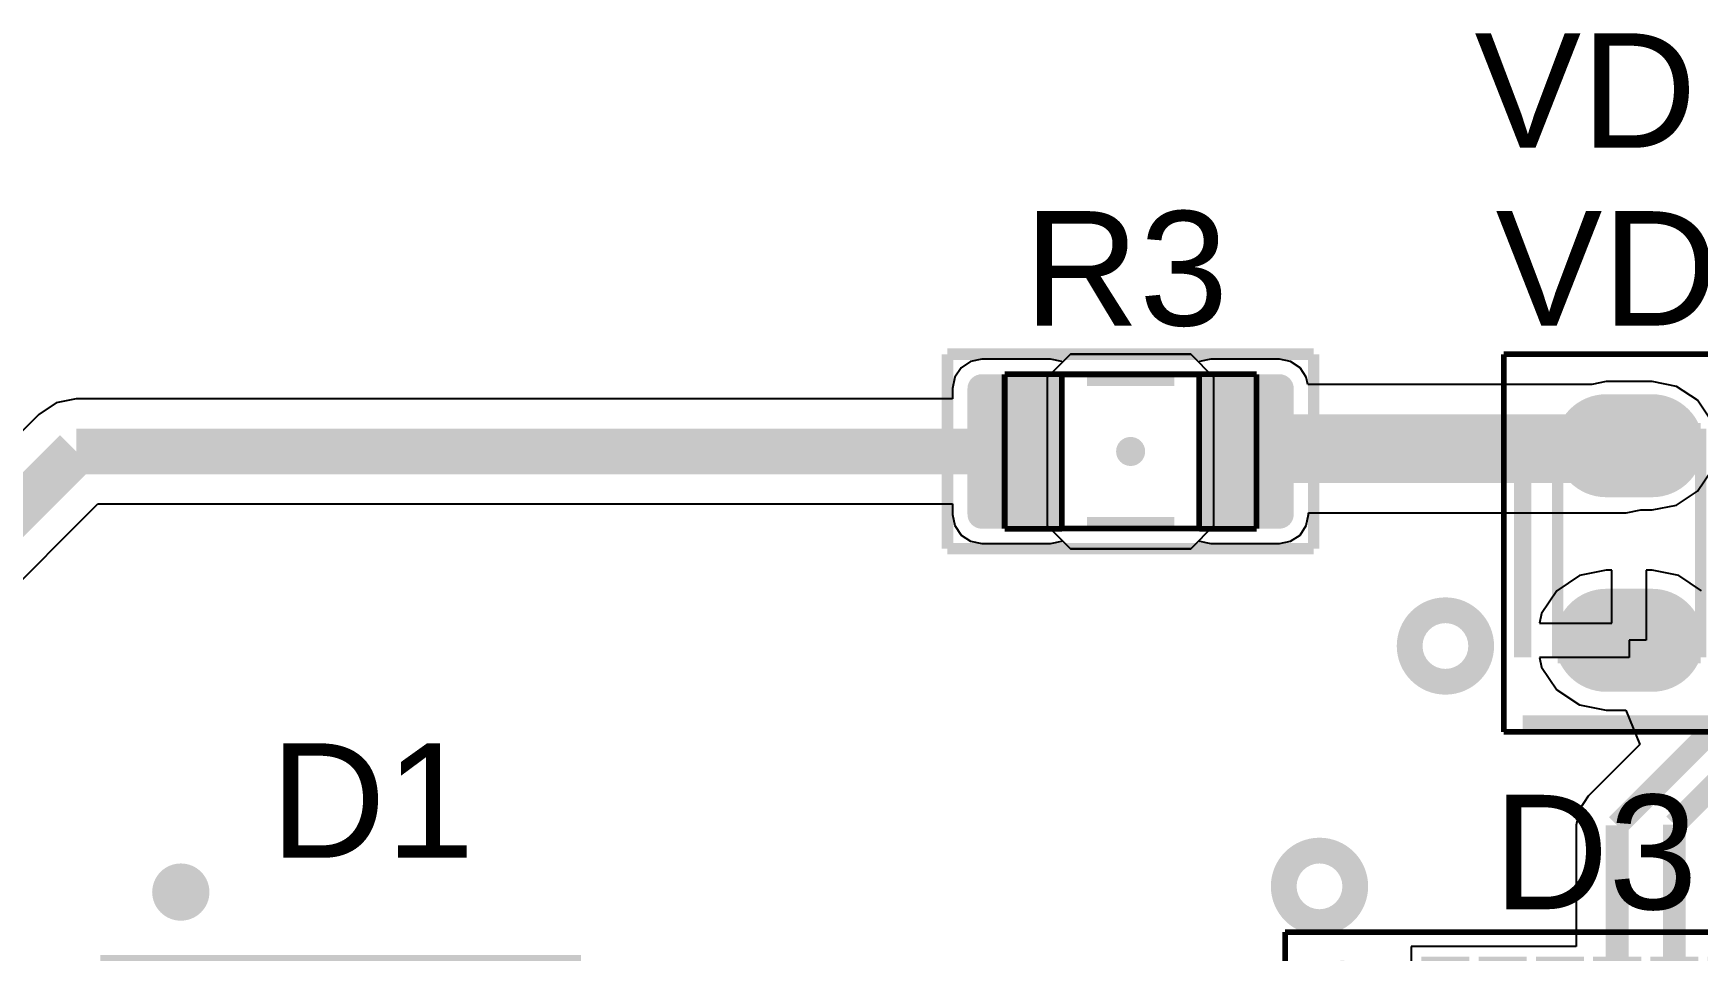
# Model space of a CAD drawing. Header units: inches. Extents: x 34 to 155, y 75 to 134.
# Drawn here: x 62.76 to 77.3, y 104.94 to 112.95 of the extents above; entities that cross this region are included whole.
import ezdxf

# ---------------------------------------------------------------- set-up
doc = ezdxf.new("R2010")
doc.units = ezdxf.units.IN
for name, color, linetype in [('Bottom Layer', 5, 'Continuous'), ('Bottom Solder', 6, 'Continuous'), ('Mechanical 13', 56, 'Continuous'), ('Mechanical 15', 56, 'Continuous'), ('Top Layer', 1, 'Continuous'), ('Top Overlay', 2, 'Continuous'), ('Top Paste', 8, 'Continuous'), ('Top Solder', 216, 'Continuous')]:
    doc.layers.add(name, color=color, linetype=linetype)
doc.styles.add('Arial', font='', dxfattribs={"height": 0.2})
doc.styles.get('Arial').set_extended_font_data('Arial')

# ---------------------------------------------------------------- blocks, each defined once
blk = doc.blocks.new('LED_OA2013_080_090_1C2A_100')
at = {"layer": 'Top Layer'}
h = blk.add_hatch(color=1, dxfattribs=at)
edge = h.paths.add_edge_path()
edge.add_arc((-0.85, -0.2), 0.4, 180, 360)
edge.add_line((-0.45, -0.2), (-0.45, 0.2))
edge.add_arc((-0.85, 0.2), 0.4, 0, 180)
edge.add_line((-1.25, 0.2), (-1.25, -0.2))
h = blk.add_hatch(color=1, dxfattribs=at)
edge = h.paths.add_edge_path()
edge.add_arc((0.85, -0.2), 0.4, 180, 360)
edge.add_line((1.25, -0.2), (1.25, 0.2))
edge.add_arc((0.85, 0.2), 0.4, 0, 180)
edge.add_line((0.45, 0.2), (0.45, -0.2))
at = {"layer": 'Top Paste'}
h = blk.add_hatch(color=8, dxfattribs=at)
edge = h.paths.add_edge_path()
edge.add_arc((-0.85, -0.2), 0.4, 180, 360)
edge.add_line((-0.45, -0.2), (-0.45, 0.2))
edge.add_arc((-0.85, 0.2), 0.4, 0, 180)
edge.add_line((-1.25, 0.2), (-1.25, -0.2))
h = blk.add_hatch(color=8, dxfattribs=at)
edge = h.paths.add_edge_path()
edge.add_arc((0.85, -0.2), 0.4, 180, 360)
edge.add_line((1.25, -0.2), (1.25, 0.2))
edge.add_arc((0.85, 0.2), 0.4, 0, 180)
edge.add_line((0.45, 0.2), (0.45, -0.2))
at = {"layer": 'Top Solder'}
h = blk.add_hatch(color=216, dxfattribs=at)
edge = h.paths.add_edge_path()
edge.add_arc((-0.85, -0.2), 0.45, 180, 360)
edge.add_line((-0.4, -0.2), (-0.4, 0.2))
edge.add_arc((-0.85, 0.2), 0.45, 0, 180)
edge.add_line((-1.3, 0.2), (-1.3, -0.2))
h = blk.add_hatch(color=216, dxfattribs=at)
edge = h.paths.add_edge_path()
edge.add_arc((0.85, -0.2), 0.45, 180, 360)
edge.add_line((1.3, -0.2), (1.3, 0.2))
edge.add_arc((0.85, 0.2), 0.45, 0, 180)
edge.add_line((0.4, 0.2), (0.4, -0.2))
at = {"layer": 'Mechanical 13', "const_width": 0.1}
for points in [[(-1, -0.625), (-1, 0.625)], [(1, 0.625), (-1, 0.625)], [(0.85, -0.625), (0.85, 0.625)], [(1, -0.625), (1, 0.625)], [(1, -0.625), (-1, -0.625)]]:
    blk.add_lwpolyline(points, dxfattribs=at)
at = {"layer": 'Mechanical 15', "const_width": 0.05}
for points in [[(-1.65, -1.095), (-1.65, 1.095)], [(1.65, 1.095), (-1.65, 1.095)], [(1.65, -1.095), (1.65, 1.095)], [(1.65, -1.095), (-1.65, -1.095)]]:
    blk.add_lwpolyline(points, dxfattribs=at)
at = {"layer": 'Top Overlay', "const_width": 0.15}
for points in [[(1, 0.93), (-1, 0.93)], [(1.58, -0.93), (1.58, 0.93)], [(1, -0.93), (-1, -0.93)]]:
    blk.add_lwpolyline(points, dxfattribs=at)
blk = doc.blocks.new('RESC2012X70N_118')
at = {"layer": 'Mechanical 15'}
h = blk.add_hatch(color=56, dxfattribs=at)
edge = h.paths.add_edge_path()
edge.add_arc((0, 0), 0.127, 0, 360)
at = {"layer": 'Top Layer'}
h = blk.add_hatch(color=1, dxfattribs=at)
edge = h.paths.add_edge_path()
edge.add_arc((-1.3, -0.55), 0.1, 180, 270)
edge.add_line((-1.3, -0.65), (-0.7, -0.65))
edge.add_arc((-0.7, -0.55), 0.1, 270, 360)
edge.add_line((-0.6, -0.55), (-0.6, 0.55))
edge.add_arc((-0.7, 0.55), 0.1, 0, 90)
edge.add_line((-0.7, 0.65), (-1.3, 0.65))
edge.add_arc((-1.3, 0.55), 0.1, 90, 180)
edge.add_line((-1.4, 0.55), (-1.4, -0.55))
h = blk.add_hatch(color=1, dxfattribs=at)
edge = h.paths.add_edge_path()
edge.add_arc((0.7, -0.55), 0.1, 180, 270)
edge.add_line((0.7, -0.65), (1.3, -0.65))
edge.add_arc((1.3, -0.55), 0.1, 270, 360)
edge.add_line((1.4, -0.55), (1.4, 0.55))
edge.add_arc((1.3, 0.55), 0.1, 0, 90)
edge.add_line((1.3, 0.65), (0.7, 0.65))
edge.add_arc((0.7, 0.55), 0.1, 90, 180)
edge.add_line((0.6, 0.55), (0.6, -0.55))
at = {"layer": 'Top Paste'}
h = blk.add_hatch(color=8, dxfattribs=at)
edge = h.paths.add_edge_path()
edge.add_arc((-1.3, -0.55), 0.1, 180, 270)
edge.add_line((-1.3, -0.65), (-0.7, -0.65))
edge.add_arc((-0.7, -0.55), 0.1, 270, 360)
edge.add_line((-0.6, -0.55), (-0.6, 0.55))
edge.add_arc((-0.7, 0.55), 0.1, 0, 90)
edge.add_line((-0.7, 0.65), (-1.3, 0.65))
edge.add_arc((-1.3, 0.55), 0.1, 90, 180)
edge.add_line((-1.4, 0.55), (-1.4, -0.55))
h = blk.add_hatch(color=8, dxfattribs=at)
edge = h.paths.add_edge_path()
edge.add_arc((0.7, -0.55), 0.1, 180, 270)
edge.add_line((0.7, -0.65), (1.3, -0.65))
edge.add_arc((1.3, -0.55), 0.1, 270, 360)
edge.add_line((1.4, -0.55), (1.4, 0.55))
edge.add_arc((1.3, 0.55), 0.1, 0, 90)
edge.add_line((1.3, 0.65), (0.7, 0.65))
edge.add_arc((0.7, 0.55), 0.1, 90, 180)
edge.add_line((0.6, 0.55), (0.6, -0.55))
at = {"layer": 'Top Solder'}
h = blk.add_hatch(color=216, dxfattribs=at)
edge = h.paths.add_edge_path()
edge.add_arc((-1.3, -0.55), 0.125, 180, 270)
edge.add_line((-1.3, -0.675), (-0.7, -0.675))
edge.add_arc((-0.7, -0.55), 0.125, 270, 360)
edge.add_line((-0.575, -0.55), (-0.575, 0.55))
edge.add_arc((-0.7, 0.55), 0.125, 0, 90)
edge.add_line((-0.7, 0.675), (-1.3, 0.675))
edge.add_arc((-1.3, 0.55), 0.125, 90, 180)
edge.add_line((-1.425, 0.55), (-1.425, -0.55))
h = blk.add_hatch(color=216, dxfattribs=at)
edge = h.paths.add_edge_path()
edge.add_arc((0.7, -0.55), 0.125, 180, 270)
edge.add_line((0.7, -0.675), (1.3, -0.675))
edge.add_arc((1.3, -0.55), 0.125, 270, 360)
edge.add_line((1.425, -0.55), (1.425, 0.55))
edge.add_arc((1.3, 0.55), 0.125, 0, 90)
edge.add_line((1.3, 0.675), (0.7, 0.675))
edge.add_arc((0.7, 0.55), 0.125, 90, 180)
edge.add_line((0.575, 0.55), (0.575, -0.55))
at = {"layer": 'Mechanical 13', "const_width": 0.05}
for points in [[(-1.1, -0.675), (-1.1, 0.675)], [(-1.1, 0.675), (-0.6, 0.675)], [(-0.6, -0.675), (-0.6, 0.675)], [(-0.6, 0.674), (0.6, 0.674)], [(-0.6, 0.674), (0.6, 0.674)], [(0.6, -0.675), (0.6, 0.675)], [(0.6, 0.675), (1.1, 0.675)], [(1.1, -0.675), (1.1, 0.675)], [(-1.1, -0.675), (-0.6, -0.675)], [(-0.6, -0.674), (0.6, -0.674)], [(-0.6, -0.674), (0.6, -0.674)], [(0.6, -0.675), (1.1, -0.675)]]:
    blk.add_lwpolyline(points, dxfattribs=at)
at = {"layer": 'Mechanical 15', "const_width": 0.1}
for points in [[(-1.6, -0.85), (-1.6, 0.85)], [(-1.6, 0.85), (1.6, 0.85)], [(1.6, -0.85), (1.6, 0.85)], [(-1.6, -0.85), (1.6, -0.85)]]:
    blk.add_lwpolyline(points, dxfattribs=at)
at = {"layer": 'Top Layer'}
for p, q in [((-0.725, 0.65), (-0.525, 0.85)), ((-0.525, 0.85), (0.525, 0.85)), ((0.525, 0.85), (0.725, 0.65)), ((-0.725, -0.65), (-0.725, 0.65)), ((0.725, 0.65), (0.725, -0.65)), ((-0.525, -0.85), (-0.725, -0.65)), ((0.725, -0.65), (0.525, -0.85)), ((0.525, -0.85), (-0.525, -0.85))]:
    blk.add_line(p, q, dxfattribs=at)
at = {"layer": 'Top Overlay', "const_width": 0.127}
for points in [[(-0.381, 0.635), (0.381, 0.635)], [(-0.381, -0.635), (0.381, -0.635)]]:
    blk.add_lwpolyline(points, dxfattribs=at)
blk = doc.blocks.new('CP2102N_A02_GQFN24_DS15_122')
at = {"layer": 'Top Layer'}
for points in [[(-1.4, 2.375), (-1.1, 2.375), (-1.1, 1.525), (-1.4, 1.525)], [(-0.9, 2.375), (-0.6, 2.375), (-0.6, 1.525), (-0.9, 1.525)], [(-0.4, 2.375), (-0.1, 2.375), (-0.1, 1.525), (-0.4, 1.525)], [(0.1, 2.375), (0.4, 2.375), (0.4, 1.525), (0.1, 1.525)], [(0.6, 2.375), (0.9, 2.375), (0.9, 1.525), (0.6, 1.525)], [(1.1, 2.375), (1.4, 2.375), (1.4, 1.525), (1.1, 1.525)], [(-2.375, 1.4), (-1.525, 1.4), (-1.525, 1.1), (-2.375, 1.1)], [(1.525, 1.4), (2.375, 1.4), (2.375, 1.1), (1.525, 1.1)], [(-1.275, 1.025), (-1.025, 1.275), (-0.775, 1.025), (-1.025, 0.775)], [(-1.025, 1.275), (1.275, 1.275), (1.275, -1.275), (-1.025, -1.275)], [(-1.275, 1.025), (1.275, 1.025), (1.275, -1.275), (-1.275, -1.275)], [(-2.375, 0.9), (-1.525, 0.9), (-1.525, 0.6), (-2.375, 0.6)], [(1.525, 0.9), (2.375, 0.9), (2.375, 0.6), (1.525, 0.6)], [(-2.375, 0.4), (-1.525, 0.4), (-1.525, 0.1), (-2.375, 0.1)], [(1.525, 0.4), (2.375, 0.4), (2.375, 0.1), (1.525, 0.1)], [(-2.375, -0.1), (-1.525, -0.1), (-1.525, -0.4), (-2.375, -0.4)], [(1.525, -0.1), (2.375, -0.1), (2.375, -0.4), (1.525, -0.4)], [(-2.375, -0.6), (-1.525, -0.6), (-1.525, -0.9), (-2.375, -0.9)], [(1.525, -0.6), (2.375, -0.6), (2.375, -0.9), (1.525, -0.9)], [(-2.375, -1.1), (-1.525, -1.1), (-1.525, -1.4), (-2.375, -1.4)], [(1.525, -1.1), (2.375, -1.1), (2.375, -1.4), (1.525, -1.4)], [(-1.4, -1.525), (-1.1, -1.525), (-1.1, -2.375), (-1.4, -2.375)], [(-0.9, -1.525), (-0.6, -1.525), (-0.6, -2.375), (-0.9, -2.375)], [(-0.4, -1.525), (-0.1, -1.525), (-0.1, -2.375), (-0.4, -2.375)], [(0.1, -1.525), (0.4, -1.525), (0.4, -2.375), (0.1, -2.375)], [(0.6, -1.525), (0.9, -1.525), (0.9, -2.375), (0.6, -2.375)], [(1.1, -1.525), (1.4, -1.525), (1.4, -2.375), (1.1, -2.375)]]:
    blk.add_hatch(color=1, dxfattribs=at).paths.add_polyline_path(points)
at = {"layer": 'Top Paste'}
for points in [[(-1.4, 2.375), (-1.1, 2.375), (-1.1, 1.525), (-1.4, 1.525)], [(-0.9, 2.375), (-0.6, 2.375), (-0.6, 1.525), (-0.9, 1.525)], [(-0.4, 2.375), (-0.1, 2.375), (-0.1, 1.525), (-0.4, 1.525)], [(0.1, 2.375), (0.4, 2.375), (0.4, 1.525), (0.1, 1.525)], [(0.6, 2.375), (0.9, 2.375), (0.9, 1.525), (0.6, 1.525)], [(1.1, 2.375), (1.4, 2.375), (1.4, 1.525), (1.1, 1.525)], [(-2.375, 1.4), (-1.525, 1.4), (-1.525, 1.1), (-2.375, 1.1)], [(1.525, 1.4), (2.375, 1.4), (2.375, 1.1), (1.525, 1.1)], [(-2.375, 0.9), (-1.525, 0.9), (-1.525, 0.6), (-2.375, 0.6)], [(1.525, 0.9), (2.375, 0.9), (2.375, 0.6), (1.525, 0.6)], [(-2.375, 0.4), (-1.525, 0.4), (-1.525, 0.1), (-2.375, 0.1)], [(1.525, 0.4), (2.375, 0.4), (2.375, 0.1), (1.525, 0.1)], [(-2.375, -0.1), (-1.525, -0.1), (-1.525, -0.4), (-2.375, -0.4)], [(1.525, -0.1), (2.375, -0.1), (2.375, -0.4), (1.525, -0.4)], [(-2.375, -0.6), (-1.525, -0.6), (-1.525, -0.9), (-2.375, -0.9)], [(1.525, -0.6), (2.375, -0.6), (2.375, -0.9), (1.525, -0.9)], [(-2.375, -1.1), (-1.525, -1.1), (-1.525, -1.4), (-2.375, -1.4)], [(1.525, -1.1), (2.375, -1.1), (2.375, -1.4), (1.525, -1.4)], [(-1.4, -1.525), (-1.1, -1.525), (-1.1, -2.375), (-1.4, -2.375)], [(-0.9, -1.525), (-0.6, -1.525), (-0.6, -2.375), (-0.9, -2.375)], [(-0.4, -1.525), (-0.1, -1.525), (-0.1, -2.375), (-0.4, -2.375)], [(0.1, -1.525), (0.4, -1.525), (0.4, -2.375), (0.1, -2.375)], [(0.6, -1.525), (0.9, -1.525), (0.9, -2.375), (0.6, -2.375)], [(1.1, -1.525), (1.4, -1.525), (1.4, -2.375), (1.1, -2.375)]]:
    blk.add_hatch(color=8, dxfattribs=at).paths.add_polyline_path(points)
at = {"layer": 'Top Solder'}
for points in [[(-1.46, 2.435), (-1.04, 2.435), (-1.04, 1.465), (-1.46, 1.465)], [(-0.96, 2.435), (-0.54, 2.435), (-0.54, 1.465), (-0.96, 1.465)], [(-0.46, 2.435), (-0.04, 2.435), (-0.04, 1.465), (-0.46, 1.465)], [(0.04, 2.435), (0.46, 2.435), (0.46, 1.465), (0.04, 1.465)], [(0.54, 2.435), (0.96, 2.435), (0.96, 1.465), (0.54, 1.465)], [(1.04, 2.435), (1.46, 2.435), (1.46, 1.465), (1.04, 1.465)], [(-2.435, 1.46), (-1.465, 1.46), (-1.465, 1.04), (-2.435, 1.04)], [(1.465, 1.46), (2.435, 1.46), (2.435, 1.04), (1.465, 1.04)], [(-1.36, 1.025), (-1.025, 1.36), (-0.69, 1.025), (-1.025, 0.69)], [(-1.085, 1.335), (1.335, 1.335), (1.335, -1.335), (-1.085, -1.335)], [(-1.335, 1.085), (1.335, 1.085), (1.335, -1.335), (-1.335, -1.335)], [(-2.435, 0.96), (-1.465, 0.96), (-1.465, 0.54), (-2.435, 0.54)], [(1.465, 0.96), (2.435, 0.96), (2.435, 0.54), (1.465, 0.54)], [(-2.435, 0.46), (-1.465, 0.46), (-1.465, 0.04), (-2.435, 0.04)], [(1.465, 0.46), (2.435, 0.46), (2.435, 0.04), (1.465, 0.04)], [(-2.435, -0.04), (-1.465, -0.04), (-1.465, -0.46), (-2.435, -0.46)], [(1.465, -0.04), (2.435, -0.04), (2.435, -0.46), (1.465, -0.46)], [(-2.435, -0.54), (-1.465, -0.54), (-1.465, -0.96), (-2.435, -0.96)], [(1.465, -0.54), (2.435, -0.54), (2.435, -0.96), (1.465, -0.96)], [(-2.435, -1.04), (-1.465, -1.04), (-1.465, -1.46), (-2.435, -1.46)], [(1.465, -1.04), (2.435, -1.04), (2.435, -1.46), (1.465, -1.46)], [(-1.46, -1.465), (-1.04, -1.465), (-1.04, -2.435), (-1.46, -2.435)], [(-0.96, -1.465), (-0.54, -1.465), (-0.54, -2.435), (-0.96, -2.435)], [(-0.46, -1.465), (-0.04, -1.465), (-0.04, -2.435), (-0.46, -2.435)], [(0.04, -1.465), (0.46, -1.465), (0.46, -2.435), (0.04, -2.435)], [(0.54, -1.465), (0.96, -1.465), (0.96, -2.435), (0.54, -2.435)], [(1.04, -1.465), (1.46, -1.465), (1.46, -2.435), (1.04, -2.435)]]:
    blk.add_hatch(color=216, dxfattribs=at).paths.add_polyline_path(points)
at = {"layer": 'Mechanical 13', "const_width": 0.0254}
for points in [[(-2, -2), (-2, 2)], [(-2, 2), (2, 2)], [(-2, 0.73), (-0.73, 2)], [(2, -2), (2, 2)], [(-2, -2), (2, -2)]]:
    blk.add_lwpolyline(points, dxfattribs=at)
at = {"layer": 'Mechanical 13'}
for points, const_width in [([(-1.803, 1.25, 1), (-1.955, 1.25, 1)], 0.0254), ([(-1.962, 1.25, 1), (-1.949, 1.25, 1)], 0.0127), ([(-1.809, 1.25, 1), (-1.796, 1.25, 1)], 0.0127)]:
    blk.add_lwpolyline(points, format="xyb", close=True, dxfattribs=dict(at, const_width=const_width))
at = {"layer": 'Mechanical 15', "const_width": 0.05}
for points in [[(-2.65, -2.65), (-2.65, 2.65)], [(-2.65, 2.65), (2.65, 2.65)], [(2.65, -2.65), (2.65, 2.65)], [(-2.65, -2.65), (2.65, -2.65)]]:
    blk.add_lwpolyline(points, dxfattribs=at)
at = {"layer": 'Top Overlay'}
for points, const_width in [([(-2.025, 2.15, 1), (-2.275, 2.15, 1)], 0.25), ([(-2.338, 2.15, 1), (-2.213, 2.15, 1)], 0.125), ([(-2.087, 2.15, 1), (-1.963, 2.15, 1)], 0.125)]:
    blk.add_lwpolyline(points, format="xyb", close=True, dxfattribs=dict(at, const_width=const_width))
at = {"layer": 'Top Overlay', "const_width": 0.15}
for points in [[(1.75, 2.15), (2.15, 2.15)], [(2.15, 1.75), (2.15, 2.15)], [(-2.15, -2.15), (-2.15, -1.75)], [(2.15, -2.15), (2.15, -1.75)], [(-2.15, -2.15), (-1.75, -2.15)], [(1.75, -2.15), (2.15, -2.15)]]:
    blk.add_lwpolyline(points, dxfattribs=at)
at = {"layer": 'Top Paste'}
for p, q in [((-0.15, 1.05), (-1.05, 1.05)), ((-1.05, 1.05), (-1.05, 0.15)), ((-0.15, 0.15), (-0.15, 1.05)), ((1.05, 1.05), (0.15, 1.05)), ((0.15, 1.05), (0.15, 0.15)), ((1.05, 0.15), (1.05, 1.05)), ((-1.05, 0.15), (-0.15, 0.15)), ((0.15, 0.15), (1.05, 0.15)), ((-0.15, -0.15), (-1.05, -0.15)), ((-1.05, -0.15), (-1.05, -1.05)), ((-0.15, -1.05), (-0.15, -0.15)), ((1.05, -0.15), (0.15, -0.15)), ((0.15, -0.15), (0.15, -1.05)), ((1.05, -1.05), (1.05, -0.15)), ((-1.05, -1.05), (-0.15, -1.05)), ((0.15, -1.05), (1.05, -1.05))]:
    blk.add_line(p, q, dxfattribs=at)
at = {"layer": 'Mechanical 13', "style": 'Arial'}
blk.add_text('D3', height=1.27, dxfattribs=at).set_placement((-3.493, -0.635))
blk = doc.blocks.new('ST_SOT23_6L_124')
at = {"layer": 'Top Layer'}
for points in [[(-1.75, 0.65), (-1.75, 1.25), (-0.55, 1.25), (-0.55, 0.65)], [(0.55, 0.65), (0.55, 1.25), (1.75, 1.25), (1.75, 0.65)], [(-1.75, -0.3), (-1.75, 0.3), (-0.55, 0.3), (-0.55, -0.3)], [(0.55, -0.3), (0.55, 0.3), (1.75, 0.3), (1.75, -0.3)], [(-1.75, -1.25), (-1.75, -0.65), (-0.55, -0.65), (-0.55, -1.25)], [(0.55, -1.25), (0.55, -0.65), (1.75, -0.65), (1.75, -1.25)]]:
    blk.add_hatch(color=1, dxfattribs=at).paths.add_polyline_path(points)
at = {"layer": 'Top Paste'}
for points in [[(-1.75, 0.65), (-1.75, 1.25), (-0.55, 1.25), (-0.55, 0.65)], [(0.55, 0.65), (0.55, 1.25), (1.75, 1.25), (1.75, 0.65)], [(-1.75, -0.3), (-1.75, 0.3), (-0.55, 0.3), (-0.55, -0.3)], [(0.55, -0.3), (0.55, 0.3), (1.75, 0.3), (1.75, -0.3)], [(-1.75, -1.25), (-1.75, -0.65), (-0.55, -0.65), (-0.55, -1.25)], [(0.55, -1.25), (0.55, -0.65), (1.75, -0.65), (1.75, -1.25)]]:
    blk.add_hatch(color=8, dxfattribs=at).paths.add_polyline_path(points)
at = {"layer": 'Top Solder'}
for points in [[(-1.775, 0.625), (-1.775, 1.275), (-0.525, 1.275), (-0.525, 0.625)], [(0.525, 0.625), (0.525, 1.275), (1.775, 1.275), (1.775, 0.625)], [(-1.775, -0.325), (-1.775, 0.325), (-0.525, 0.325), (-0.525, -0.325)], [(0.525, -0.325), (0.525, 0.325), (1.775, 0.325), (1.775, -0.325)], [(-1.775, -1.275), (-1.775, -0.625), (-0.525, -0.625), (-0.525, -1.275)], [(0.525, -1.275), (0.525, -0.625), (1.775, -0.625), (1.775, -1.275)]]:
    blk.add_hatch(color=216, dxfattribs=at).paths.add_polyline_path(points)
at = {"layer": 'Mechanical 13', "const_width": 0.1}
for points in [[(-0.875, 1.525), (0.875, 1.525)], [(-0.875, -1.525), (-0.875, 1.525)], [(0.875, -1.525), (0.875, 1.525)], [(-0.875, -1.525), (0.875, -1.525)]]:
    blk.add_lwpolyline(points, dxfattribs=at)
at = {"layer": 'Top Overlay'}
for points, const_width in [([(-1.272, 2.45, 1), (-1.522, 2.45, 1)], 0.25), ([(-1.585, 2.45, 1), (-1.46, 2.45, 1)], 0.125), ([(-1.334, 2.45, 1), (-1.209, 2.45, 1)], 0.125)]:
    blk.add_lwpolyline(points, format="xyb", close=True, dxfattribs=dict(at, const_width=const_width))
at = {"layer": 'Top Overlay', "const_width": 0.2}
for points in [[(-2.1, 1.8), (2.1, 1.8)], [(-2.1, -1.8), (-2.1, 1.8)], [(2.1, -1.8), (2.1, 1.8)], [(-2.1, -1.8), (2.1, -1.8)]]:
    blk.add_lwpolyline(points, dxfattribs=at)

msp = doc.modelspace()

# ---------------------------------------------------------------- hatches: boundary and pattern name
at = {"layer": 'Bottom Layer'}
h = msp.add_hatch(color=5, dxfattribs=at)
edge = h.paths.add_edge_path()
edge.add_arc((75.1, 107.6), 0.4, 0, 360)
edge = h.paths.add_edge_path(flags=0)
edge.add_arc((75.1, 107.6), 0.2, 0, 360)
h = msp.add_hatch(color=5, dxfattribs=at)
edge = h.paths.add_edge_path()
edge.add_arc((74, 105.5), 0.4, 0, 360)
edge = h.paths.add_edge_path(flags=0)
edge.add_arc((74, 105.5), 0.2, 0, 360)
at = {"layer": 'Bottom Solder'}
h = msp.add_hatch(color=6, dxfattribs=at)
edge = h.paths.add_edge_path()
edge.add_arc((75.1, 107.6), 0.425, 0, 360)
edge = h.paths.add_edge_path(flags=0)
edge.add_arc((75.1, 107.6), 0.2, 0, 360)
h = msp.add_hatch(color=6, dxfattribs=at)
edge = h.paths.add_edge_path()
edge.add_arc((74, 105.5), 0.425, 0, 360)
edge = h.paths.add_edge_path(flags=0)
edge.add_arc((74, 105.5), 0.2, 0, 360)
at = {"layer": 'Top Layer'}
h = msp.add_hatch(color=1, dxfattribs=at)
edge = h.paths.add_edge_path()
edge.add_arc((75.1, 107.6), 0.4, 0, 360)
edge = h.paths.add_edge_path(flags=0)
edge.add_arc((75.1, 107.6), 0.2, 0, 360)
h = msp.add_hatch(color=1, dxfattribs=at)
edge = h.paths.add_edge_path()
edge.add_arc((74, 105.5), 0.4, 0, 360)
edge = h.paths.add_edge_path(flags=0)
edge.add_arc((74, 105.5), 0.2, 0, 360)
at = {"layer": 'Top Solder'}
h = msp.add_hatch(color=216, dxfattribs=at)
edge = h.paths.add_edge_path()
edge.add_arc((75.1, 107.6), 0.425, 0, 360)
edge = h.paths.add_edge_path(flags=0)
edge.add_arc((75.1, 107.6), 0.2, 0, 360)
h = msp.add_hatch(color=216, dxfattribs=at)
edge = h.paths.add_edge_path()
edge.add_arc((74, 105.5), 0.425, 0, 360)
edge = h.paths.add_edge_path(flags=0)
edge.add_arc((74, 105.5), 0.2, 0, 360)

# ---------------------------------------------------------------- linework, layer by layer
at = {"layer": 'Top Layer'}
for p, q in [((70.952, 110.085), (70.87, 110.03)), ((71.05, 110.105), (70.952, 110.085)), ((71.65, 110.105), (71.05, 110.105)), ((71.748, 110.085), (71.65, 110.105)), ((71.755, 110.08), (71.748, 110.085)), ((71.825, 110.15), (71.755, 110.08)), ((72.875, 110.15), (71.825, 110.15)), ((72.945, 110.08), (72.875, 110.15)), ((72.952, 110.085), (72.945, 110.08)), ((73.05, 110.105), (72.952, 110.085)), ((73.65, 110.105), (73.05, 110.105)), ((73.748, 110.085), (73.65, 110.105)), ((73.83, 110.03), (73.748, 110.085)), ((70.815, 109.948), (70.795, 109.85)), ((70.87, 110.03), (70.815, 109.948)), ((73.885, 109.948), (73.83, 110.03)), ((73.898, 109.886), (73.885, 109.948)), ((70.795, 109.85), (70.795, 109.759)), ((76.379, 109.886), (73.898, 109.886)), ((76.505, 109.911), (76.379, 109.886)), ((76.905, 109.911), (76.505, 109.911)), ((77.12, 109.868), (76.905, 109.911)), ((77.302, 109.747), (77.12, 109.868)), ((62.963, 109.724), (62.814, 109.624)), ((63.139, 109.759), (62.963, 109.724)), ((70.795, 109.759), (63.139, 109.759)), ((77.423, 109.565), (77.302, 109.747)), ((62.814, 109.624), (59.049, 105.859)), ((77.302, 108.953), (77.423, 109.135)), ((77.12, 108.832), (77.302, 108.953)), ((60.515, 106.027), (63.329, 108.841)), ((63.329, 108.841), (70.795, 108.841)), ((70.795, 108.841), (70.795, 108.75)), ((73.905, 108.75), (73.905, 108.764)), ((73.905, 108.764), (76.68, 108.764)), ((76.68, 108.764), (76.806, 108.789)), ((76.806, 108.789), (76.905, 108.789)), ((76.905, 108.789), (77.12, 108.832)), ((70.795, 108.75), (70.815, 108.652)), ((70.815, 108.652), (70.87, 108.57)), ((73.83, 108.57), (73.885, 108.652)), ((73.885, 108.652), (73.905, 108.75)), ((70.87, 108.57), (70.952, 108.515)), ((70.952, 108.515), (71.05, 108.495)), ((71.05, 108.495), (71.65, 108.495)), ((71.65, 108.495), (71.748, 108.515)), ((71.748, 108.515), (71.755, 108.52)), ((71.755, 108.52), (71.825, 108.45)), ((72.875, 108.45), (72.945, 108.52)), ((72.945, 108.52), (72.952, 108.515)), ((72.952, 108.515), (73.05, 108.495)), ((73.05, 108.495), (73.65, 108.495)), ((73.65, 108.495), (73.748, 108.515)), ((73.748, 108.515), (73.83, 108.57)), ((71.825, 108.45), (72.875, 108.45)), ((76.271, 108.215), (76.072, 108.083)), ((76.505, 108.262), (76.271, 108.215)), ((76.555, 108.262), (76.505, 108.262)), ((76.555, 107.8), (76.555, 108.262)), ((76.905, 108.262), (76.855, 108.262)), ((76.855, 108.262), (76.855, 107.65)), ((77.139, 108.215), (76.905, 108.262)), ((77.338, 108.083), (77.139, 108.215)), ((76.072, 108.083), (75.94, 107.884)), ((75.94, 107.884), (75.923, 107.8)), ((75.923, 107.8), (76.555, 107.8)), ((76.855, 107.65), (76.705, 107.65)), ((76.705, 107.65), (76.705, 107.5)), ((76.705, 107.5), (75.923, 107.5)), ((75.923, 107.5), (75.94, 107.416)), ((75.94, 107.416), (76.072, 107.217)), ((76.072, 107.217), (76.271, 107.085)), ((76.271, 107.085), (76.505, 107.038)), ((76.505, 107.038), (76.675, 107.038)), ((76.675, 107.038), (76.799, 106.738)), ((76.799, 106.738), (76.348, 106.287)), ((76.348, 106.287), (76.27, 106.171)), ((76.27, 106.171), (76.243, 106.034)), ((76.243, 106.034), (76.243, 104.975)), ((76.243, 104.975), (74.8, 104.975)), ((74.8, 104.975), (74.8, 104))]:
    msp.add_line(p, q, dxfattribs=at)
for points, const_width in [([(76.68, 109.325), (76.705, 109.35)], 0.6), ([(59.239, 105.4), (63.139, 109.3)], 0.4), ([(63.139, 109.3), (71.35, 109.3)], 0.4), ([(73.35, 109.3), (73.375, 109.325)], 0.6), ([(73.375, 109.325), (76.68, 109.325)], 0.6), ([(76.6, 106.034), (79.216, 108.65)], 0.2), ([(77.1, 106.039), (79.361, 108.3)], 0.2), ([(76.6, 104.4), (76.6, 106.034)], 0.2), ([(77.1, 104.4), (77.1, 106.039)], 0.2)]:
    msp.add_lwpolyline(points, dxfattribs=dict(at, const_width=const_width))

# ---------------------------------------------------------------- block references
for name, p in [('RESC2012X70N_118', (72.35, 109.3)), ('ST_SOT23_6L_124', (65.45, 103)), ('CP2102N_A02_GQFN24_DS15_122', (76.35, 102.45))]:
    msp.add_blockref(name, p)
at = {"rotation": 270}
msp.add_blockref('LED_OA2013_080_090_1C2A_100', (76.705, 108.5), dxfattribs=at)

# ---------------------------------------------------------------- texts
at = {"layer": 'Top Overlay', "style": 'Arial'}
for s, p in [('VDD', (75.354, 111.954)), ('R3', (71.417, 110.4)), ('VD1', (75.539, 110.4)), ('D1', (64.834, 105.75)), ('D3', (75.517, 105.3))]:
    msp.add_text(s, height=1, dxfattribs=at).set_placement(p)

doc.saveas('drawing.dxf')
